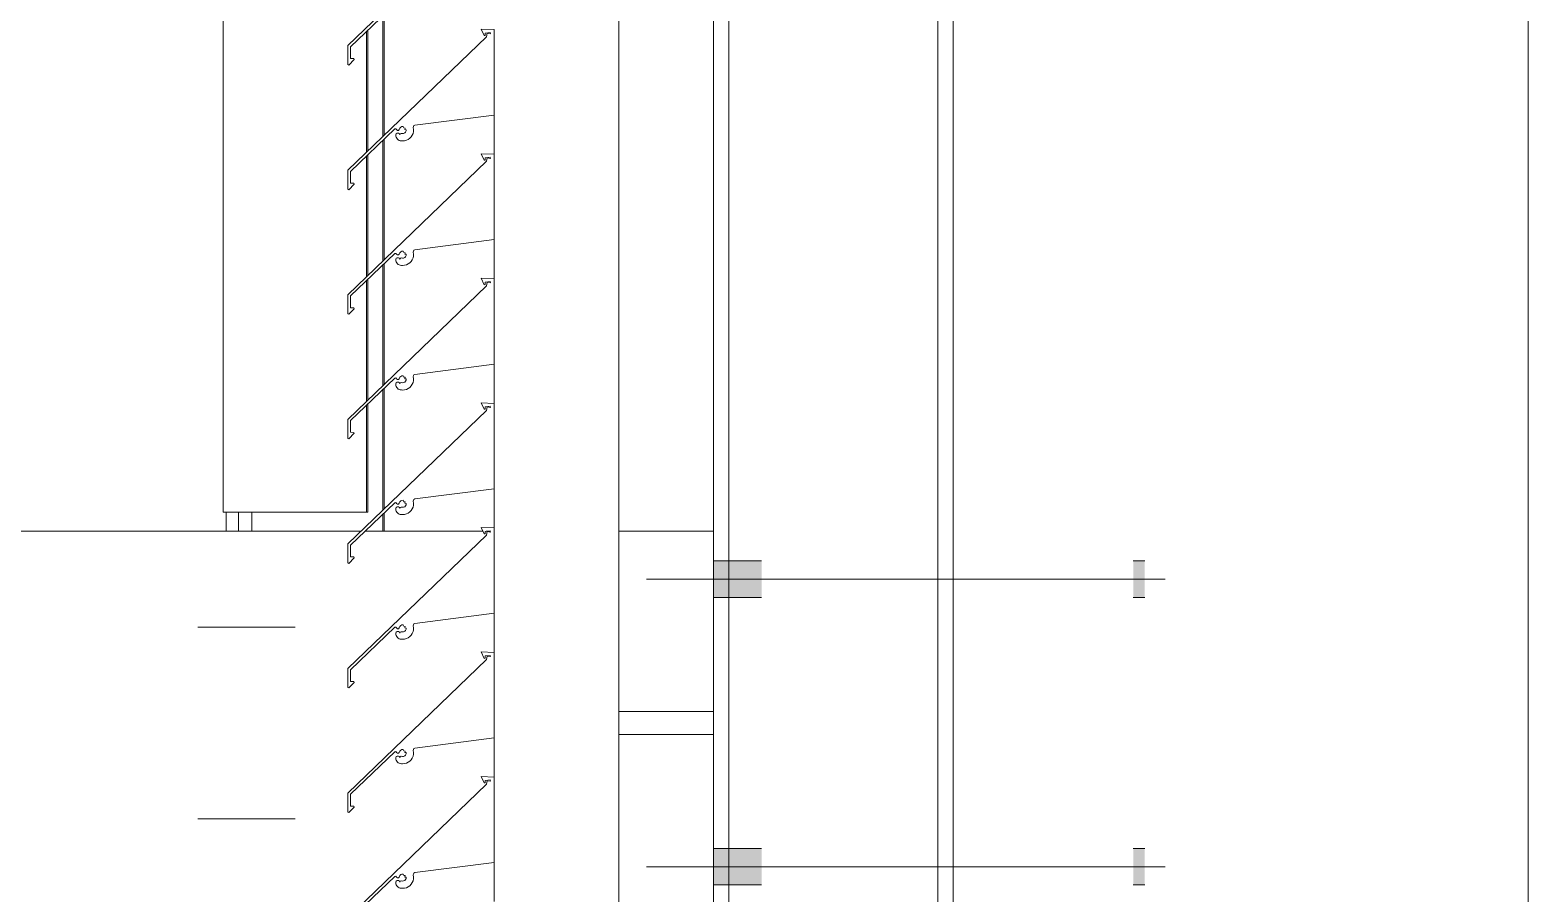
# Model space of a CAD drawing. Header units: millimetres. Extents: x -220592 to 404889, y -217665 to 38245.
# Drawn here: x -985.83 to -978.01, y -1278.78 to -1274.28 of the extents above; entities that cross this region are included whole.
import ezdxf

# ---------------------------------------------------------------- set-up
doc = ezdxf.new("R2010")
doc.units = ezdxf.units.MM
doc.linetypes.add('XKITLINE00', pattern=[0])
doc.linetypes.add('XKITLINE02', pattern=[4, 2, -2])
doc.layers.add('000 - 0_HIDE_OBJ_FRAMING_DEF_SUB_1', color=7, linetype='Continuous')
doc.layers.add('Part', color=7, linetype='Continuous', lineweight=0)

# ---------------------------------------------------------------- blocks, each defined once
blk = doc.blocks.new('*A13471')
at = {"layer": '000 - 0_HIDE_OBJ_FRAMING_DEF_SUB_1', "color": 7, "linetype": 'XKITLINE00', "lineweight": 0}
blk.add_line((-166.903352, 124.690788), (-166.903352, 152.690792), dxfattribs=at)
blk = doc.blocks.new('*A13473')
at = {"layer": '000 - 0_HIDE_OBJ_FRAMING_DEF_SUB_1', "color": 7, "linetype": 'XKITLINE00', "lineweight": 0}
blk.add_line((-166.90336, 124.690788), (-166.903358, 152.690792), dxfattribs=at)
blk = doc.blocks.new('*A13993')
at = {"layer": '000 - 0_HIDE_OBJ_FRAMING_DEF_SUB_1', "color": 7, "linetype": 'XKITLINE00', "lineweight": 0}
for p, q in [((-171.153485, 152.440805), (-171.153485, 124.940805)), ((-171.073485, 124.940805), (-171.073485, 152.440805)), ((-169.983485, 124.940805), (-169.983485, 152.440805)), ((-169.903485, 128.690805), (-169.903485, 148.690805))]:
    blk.add_line(p, q, dxfattribs=at)
blk = doc.blocks.new('*A14079')
at = {"layer": 'Part', "color": 7, "linetype": 'XKITLINE00', "lineweight": 0}
for p, q in [((-171.648652, 124.556249), (-171.648652, 137.756135)), ((-172.298652, 134.156131), (-172.298652, 134.360427)), ((-172.298652, 133.506131), (-172.298652, 133.710427)), ((-172.298652, 132.856131), (-172.298652, 133.060427)), ((-172.298652, 132.206131), (-172.298652, 132.410427)), ((-172.298652, 131.556131), (-172.298652, 131.760427)), ((-172.298652, 130.906131), (-172.298652, 131.110427)), ((-172.298652, 130.256131), (-172.298652, 130.460427))]:
    blk.add_line(p, q, dxfattribs=at)
blk = doc.blocks.new('*A14084')
at = {"layer": 'Part', "color": 7, "linetype": 'XKITLINE00', "lineweight": 0}
for p, q in [((-171.648652, 131.248511), (-171.153485, 131.248511)), ((-171.648652, 131.128511), (-171.153485, 131.128511))]:
    blk.add_line(p, q, dxfattribs=at)
blk = doc.blocks.new('*A14085')
at = {"layer": '000 - 0_HIDE_OBJ_FRAMING_DEF_SUB_1', "color": 7, "linetype": 'XKITLINE02', "lineweight": 0}
for p, q in [((-173.845266, 131.688511), (-173.366949, 131.688511)), ((-173.814916, 131.688511), (-173.336599, 131.688511))]:
    blk.add_line(p, q, dxfattribs=at)
blk = doc.blocks.new('*A14086')
at = {"layer": '000 - 0_HIDE_OBJ_FRAMING_DEF_SUB_1', "color": 7, "linetype": 'XKITLINE02', "lineweight": 0}
for p, q in [((-173.845266, 130.688498), (-173.366949, 130.688498)), ((-173.814916, 130.688498), (-173.336599, 130.688498))]:
    blk.add_line(p, q, dxfattribs=at)
blk = doc.blocks.new('*A14087')
at = {"layer": '000 - 0_HIDE_OBJ_FRAMING_DEF_SUB_1'}
for points in [[(-170.9034, 131.8435), (-171.1534, 131.8435), (-171.1534, 132.0335), (-170.9034, 132.0335)], [(-170.9034, 131.8435), (-171.1534, 131.8435), (-171.1534, 132.0335), (-170.9034, 132.0335)], [(-168.9034, 131.8435), (-168.9634, 131.8435), (-168.9634, 132.0335), (-168.9034, 132.0335)], [(-168.9034, 131.8435), (-168.9634, 131.8435), (-168.9634, 132.0335), (-168.9034, 132.0335)], [(-170.9034, 130.3435), (-171.1534, 130.3435), (-171.1534, 130.5335), (-170.9034, 130.5335)], [(-170.9034, 130.3435), (-171.1534, 130.3435), (-171.1534, 130.5335), (-170.9034, 130.5335)], [(-168.9034, 130.3435), (-168.9634, 130.3435), (-168.9634, 130.5335), (-168.9034, 130.5335)], [(-168.9034, 130.3435), (-168.9634, 130.3435), (-168.9634, 130.5335), (-168.9034, 130.5335)]]:
    blk.add_hatch(color=7, dxfattribs=at).paths.add_polyline_path(points, flags=17)
at = {"layer": '000 - 0_HIDE_OBJ_FRAMING_DEF_SUB_1', "color": 7, "linetype": 'XKITLINE00', "lineweight": 0}
for p, q in [((-170.9034, 132.0335), (-171.1534, 132.0335)), ((-170.9034, 132.0335), (-171.1534, 132.0335)), ((-168.9034, 132.0335), (-168.9634, 132.0335)), ((-168.9034, 132.0335), (-168.9634, 132.0335)), ((-168.7978, 131.9385), (-171.5034, 131.9385)), ((-168.7978, 131.9385), (-171.5034, 131.9385)), ((-170.9034, 131.8435), (-171.1534, 131.8435)), ((-170.9034, 131.8435), (-171.1534, 131.8435)), ((-168.9034, 131.8435), (-168.9634, 131.8435)), ((-168.9034, 131.8435), (-168.9634, 131.8435)), ((-170.9034, 130.5335), (-171.1534, 130.5335)), ((-170.9034, 130.5335), (-171.1534, 130.5335)), ((-168.9034, 130.5335), (-168.9634, 130.5335)), ((-168.9034, 130.5335), (-168.9634, 130.5335)), ((-168.7978, 130.4385), (-171.5034, 130.4385)), ((-168.7978, 130.4385), (-171.5034, 130.4385)), ((-170.9034, 130.3435), (-171.1534, 130.3435)), ((-170.9034, 130.3435), (-171.1534, 130.3435)), ((-168.9034, 130.3435), (-168.9634, 130.3435)), ((-168.9034, 130.3435), (-168.9634, 130.3435))]:
    blk.add_line(p, q, dxfattribs=at)
blk = doc.blocks.new('*A14100')
at = {"layer": '000 - 0_HIDE_OBJ_FRAMING_DEF_SUB_1', "color": 7, "linetype": 'XKITLINE00', "lineweight": 0}
for p, q in [((-173.713199, 132.288511), (-173.713199, 145.088511)), ((-172.87913, 134.249453), (-172.87913, 134.878347)), ((-172.873025, 134.255315), (-172.873025, 134.884198)), ((-172.964598, 134.167389), (-172.964598, 134.796435)), ((-172.958493, 134.17325), (-172.958493, 134.802286)), ((-172.87913, 133.599453), (-172.87913, 134.228347)), ((-172.873025, 133.605315), (-172.873025, 134.234198)), ((-172.964598, 133.517389), (-172.964598, 134.146435)), ((-172.958493, 133.52325), (-172.958493, 134.152286)), ((-172.87913, 132.949453), (-172.87913, 133.578347)), ((-172.873025, 132.955315), (-172.873025, 133.584198)), ((-172.964598, 132.867389), (-172.964598, 133.496435)), ((-172.958493, 132.87325), (-172.958493, 133.502286)), ((-172.87913, 132.299453), (-172.87913, 132.928347)), ((-172.873025, 132.305315), (-172.873025, 132.934198)), ((-172.964598, 132.288511), (-172.964598, 132.846435)), ((-172.958493, 132.288511), (-172.958493, 132.852286)), ((-172.958493, 132.288511), (-173.713199, 132.288511)), ((-173.697937, 132.188511), (-173.697937, 132.288511)), ((-173.633058, 132.188511), (-173.633058, 132.288511)), ((-173.562852, 132.188511), (-173.562852, 132.288511)), ((-172.873025, 132.188511), (-172.873025, 132.284198)), ((-172.87913, 132.188511), (-172.87913, 132.278347))]:
    blk.add_line(p, q, dxfattribs=at)
blk = doc.blocks.new('*A14189')
at = {"layer": '000 - 0_HIDE_OBJ_FRAMING_DEF_SUB_1', "color": 7, "linetype": 'XKITLINE00', "lineweight": 0}
for p, q in [((-184.211249, 132.188511), (-172.994673, 132.188511)), ((-172.972866, 132.188511), (-172.356761, 132.188511)), ((-172.340186, 132.188511), (-172.319607, 132.188511)), ((-171.648652, 132.188511), (-171.153485, 132.188511))]:
    blk.add_line(p, q, dxfattribs=at)
blk = doc.blocks.new('*A14200')
at = {"layer": 'Part', "color": 7, "linetype": 'XKITLINE00', "lineweight": 0}
for p, q in [((-172.298462, 130.906123), (-172.366148, 130.908745)), ((-172.366148, 130.908745), (-172.350613, 130.875258)), ((-172.350613, 130.875258), (-172.34549, 130.87567)), ((-172.34549, 130.87567), (-172.345361, 130.887861)), ((-172.345361, 130.887861), (-172.320378, 130.891001)), ((-172.335358, 130.887332), (-172.338255, 130.868789)), ((-172.335358, 130.887332), (-172.318342, 130.884428)), ((-172.320378, 130.891001), (-172.318342, 130.884428)), ((-172.298455, 130.460453), (-172.298462, 130.906123)), ((-172.338255, 130.868789), (-173.063377, 130.172543)), ((-172.717536, 130.405233), (-172.712461, 130.407423)), ((-172.712461, 130.407423), (-172.298455, 130.460453)), ((-173.048341, 130.166176), (-172.817326, 130.387579)), ((-172.817326, 130.387579), (-172.812166, 130.388671)), ((-172.810019, 130.362761), (-172.812659, 130.357287)), ((-172.812659, 130.357287), (-172.812163, 130.349517)), ((-172.812166, 130.388671), (-172.808512, 130.384044)), ((-172.812163, 130.349517), (-172.810428, 130.344021)), ((-172.810428, 130.344021), (-172.807674, 130.338958)), ((-172.804875, 130.365998), (-172.810019, 130.362761)), ((-172.808512, 130.384044), (-172.804048, 130.38019)), ((-172.807674, 130.338958), (-172.804002, 130.334515)), ((-172.798797, 130.36601), (-172.804875, 130.365998)), ((-172.804048, 130.38019), (-172.798154, 130.380396)), ((-172.804002, 130.334515), (-172.799549, 130.330857)), ((-172.799549, 130.330857), (-172.794479, 130.328117)), ((-172.793641, 130.362792), (-172.798797, 130.36601)), ((-172.798154, 130.380396), (-172.793971, 130.384553)), ((-172.793971, 130.384553), (-172.790857, 130.392126)), ((-172.790699, 130.35732), (-172.793641, 130.362792)), ((-172.790857, 130.392126), (-172.78619, 130.396913)), ((-172.788669, 130.362301), (-172.790699, 130.35732)), ((-172.783858, 130.364708), (-172.788669, 130.362301)), ((-172.78619, 130.396913), (-172.780114, 130.399703)), ((-172.77794, 130.363803), (-172.783858, 130.364708)), ((-172.780114, 130.399703), (-172.773442, 130.400125)), ((-172.77144, 130.364147), (-172.77794, 130.363803)), ((-172.773442, 130.400125), (-172.77112, 130.392735)), ((-172.765472, 130.366745), (-172.77144, 130.364147)), ((-172.77112, 130.392735), (-172.763955, 130.391791)), ((-172.766238, 130.326449), (-172.756337, 130.329072)), ((-172.76079, 130.371267), (-172.765472, 130.366745)), ((-172.763955, 130.391791), (-172.765124, 130.384731)), ((-172.765124, 130.384731), (-172.757418, 130.383625)), ((-172.757988, 130.377141), (-172.76079, 130.371267)), ((-172.757418, 130.383625), (-172.757988, 130.377141)), ((-172.756337, 130.329072), (-172.747074, 130.333445)), ((-172.747074, 130.333445), (-172.738758, 130.339423)), ((-172.738758, 130.339423), (-172.731662, 130.34681)), ((-172.731662, 130.34681), (-172.726022, 130.35536)), ((-172.726022, 130.35536), (-172.722024, 130.36479)), ((-172.722024, 130.36479), (-172.719801, 130.374789)), ((-172.720912, 130.395159), (-172.720672, 130.400681)), ((-172.719426, 130.385025), (-172.720912, 130.395159)), ((-172.720672, 130.400681), (-172.717536, 130.405233)), ((-172.719801, 130.374789), (-172.719426, 130.385025)), ((-172.794479, 130.328117), (-172.788978, 130.326398)), ((-172.788978, 130.326398), (-172.78325, 130.325762)), ((-172.78325, 130.325762), (-172.776451, 130.325664)), ((-172.776451, 130.325664), (-172.766238, 130.326449)), ((-173.063377, 130.172543), (-173.062824, 130.073392)), ((-173.058143, 130.070923), (-173.029494, 130.099812)), ((-173.047999, 130.10483), (-173.048341, 130.166176)), ((-173.030579, 130.104733), (-173.047999, 130.10483)), ((-173.029494, 130.099812), (-173.030579, 130.104733)), ((-173.062824, 130.073392), (-173.058143, 130.070923))]:
    blk.add_line(p, q, dxfattribs=at)
blk = doc.blocks.new('*A14201')
at = {"layer": 'Part', "color": 7, "linetype": 'XKITLINE00', "lineweight": 0}
for p, q in [((-172.338255, 131.518789), (-173.063377, 130.822543)), ((-172.298462, 131.556123), (-172.366148, 131.558745)), ((-172.366148, 131.558745), (-172.350613, 131.525258)), ((-172.350613, 131.525258), (-172.34549, 131.52567)), ((-172.34549, 131.52567), (-172.345361, 131.537861)), ((-172.345361, 131.537861), (-172.320378, 131.541001)), ((-172.335358, 131.537332), (-172.338255, 131.518789)), ((-172.335358, 131.537332), (-172.318342, 131.534428)), ((-172.320378, 131.541001), (-172.318342, 131.534428)), ((-172.298455, 131.110453), (-172.298462, 131.556123)), ((-172.712461, 131.057423), (-172.298455, 131.110453)), ((-173.048341, 130.816176), (-172.817326, 131.037579)), ((-172.817326, 131.037579), (-172.812166, 131.038671)), ((-172.812166, 131.038671), (-172.808512, 131.034044)), ((-172.808512, 131.034044), (-172.804048, 131.03019)), ((-172.798154, 131.030396), (-172.793971, 131.034553)), ((-172.793971, 131.034553), (-172.790857, 131.042126)), ((-172.790857, 131.042126), (-172.78619, 131.046913)), ((-172.78619, 131.046913), (-172.780114, 131.049703)), ((-172.780114, 131.049703), (-172.773442, 131.050125)), ((-172.773442, 131.050125), (-172.77112, 131.042735)), ((-172.77112, 131.042735), (-172.763955, 131.041791)), ((-172.763955, 131.041791), (-172.765124, 131.034731)), ((-172.765124, 131.034731), (-172.757418, 131.033625)), ((-172.757418, 131.033625), (-172.757988, 131.027141)), ((-172.720912, 131.045159), (-172.720672, 131.050681)), ((-172.719426, 131.035025), (-172.720912, 131.045159)), ((-172.720672, 131.050681), (-172.717536, 131.055233)), ((-172.719801, 131.024789), (-172.719426, 131.035025)), ((-172.717536, 131.055233), (-172.712461, 131.057423)), ((-172.810019, 131.012761), (-172.812659, 131.007287)), ((-172.812659, 131.007287), (-172.812163, 130.999517)), ((-172.812163, 130.999517), (-172.810428, 130.994021)), ((-172.810428, 130.994021), (-172.807674, 130.988958)), ((-172.804875, 131.015998), (-172.810019, 131.012761)), ((-172.807674, 130.988958), (-172.804002, 130.984515)), ((-172.798797, 131.01601), (-172.804875, 131.015998)), ((-172.804048, 131.03019), (-172.798154, 131.030396)), ((-172.804002, 130.984515), (-172.799549, 130.980857)), ((-172.799549, 130.980857), (-172.794479, 130.978117)), ((-172.793641, 131.012792), (-172.798797, 131.01601)), ((-172.794479, 130.978117), (-172.788978, 130.976398)), ((-172.790699, 131.00732), (-172.793641, 131.012792)), ((-172.788669, 131.012301), (-172.790699, 131.00732)), ((-172.788978, 130.976398), (-172.78325, 130.975762)), ((-172.783858, 131.014708), (-172.788669, 131.012301)), ((-172.77794, 131.013803), (-172.783858, 131.014708)), ((-172.78325, 130.975762), (-172.776451, 130.975664)), ((-172.77144, 131.014147), (-172.77794, 131.013803)), ((-172.776451, 130.975664), (-172.766238, 130.976449)), ((-172.765472, 131.016745), (-172.77144, 131.014147)), ((-172.766238, 130.976449), (-172.756337, 130.979072)), ((-172.76079, 131.021267), (-172.765472, 131.016745)), ((-172.757988, 131.027141), (-172.76079, 131.021267)), ((-172.756337, 130.979072), (-172.747074, 130.983445)), ((-172.747074, 130.983445), (-172.738758, 130.989423)), ((-172.738758, 130.989423), (-172.731662, 130.99681)), ((-172.731662, 130.99681), (-172.726022, 131.00536)), ((-172.726022, 131.00536), (-172.722024, 131.01479)), ((-172.722024, 131.01479), (-172.719801, 131.024789)), ((-173.063377, 130.822543), (-173.062824, 130.723392)), ((-173.047999, 130.75483), (-173.048341, 130.816176)), ((-173.062824, 130.723392), (-173.058143, 130.720923)), ((-173.058143, 130.720923), (-173.029494, 130.749812)), ((-173.030579, 130.754733), (-173.047999, 130.75483)), ((-173.029494, 130.749812), (-173.030579, 130.754733))]:
    blk.add_line(p, q, dxfattribs=at)
blk = doc.blocks.new('*A14202')
at = {"layer": 'Part', "color": 7, "linetype": 'XKITLINE00', "lineweight": 0}
for p, q in [((-172.298462, 132.206123), (-172.366148, 132.208745)), ((-172.366148, 132.208745), (-172.350613, 132.175258)), ((-172.298455, 131.760453), (-172.298462, 132.206123)), ((-172.338255, 132.168789), (-173.063377, 131.472543)), ((-172.350613, 132.175258), (-172.34549, 132.17567)), ((-172.34549, 132.17567), (-172.345361, 132.187861)), ((-172.345361, 132.187861), (-172.320378, 132.191001)), ((-172.335358, 132.187332), (-172.338255, 132.168789)), ((-172.335358, 132.187332), (-172.318342, 132.184428)), ((-172.320378, 132.191001), (-172.318342, 132.184428)), ((-172.712461, 131.707423), (-172.298455, 131.760453)), ((-173.048341, 131.466176), (-172.817326, 131.687579)), ((-172.817326, 131.687579), (-172.812166, 131.688671)), ((-172.810019, 131.662761), (-172.812659, 131.657287)), ((-172.812166, 131.688671), (-172.808512, 131.684044)), ((-172.804875, 131.665998), (-172.810019, 131.662761)), ((-172.808512, 131.684044), (-172.804048, 131.68019)), ((-172.798797, 131.66601), (-172.804875, 131.665998)), ((-172.804048, 131.68019), (-172.798154, 131.680396)), ((-172.793641, 131.662792), (-172.798797, 131.66601)), ((-172.798154, 131.680396), (-172.793971, 131.684553)), ((-172.793971, 131.684553), (-172.790857, 131.692126)), ((-172.790699, 131.65732), (-172.793641, 131.662792)), ((-172.790857, 131.692126), (-172.78619, 131.696913)), ((-172.788669, 131.662301), (-172.790699, 131.65732)), ((-172.783858, 131.664708), (-172.788669, 131.662301)), ((-172.78619, 131.696913), (-172.780114, 131.699703)), ((-172.77794, 131.663803), (-172.783858, 131.664708)), ((-172.780114, 131.699703), (-172.773442, 131.700125)), ((-172.77144, 131.664147), (-172.77794, 131.663803)), ((-172.773442, 131.700125), (-172.77112, 131.692735)), ((-172.765472, 131.666745), (-172.77144, 131.664147)), ((-172.77112, 131.692735), (-172.763955, 131.691791)), ((-172.76079, 131.671267), (-172.765472, 131.666745)), ((-172.763955, 131.691791), (-172.765124, 131.684731)), ((-172.765124, 131.684731), (-172.757418, 131.683625)), ((-172.757988, 131.677141), (-172.76079, 131.671267)), ((-172.757418, 131.683625), (-172.757988, 131.677141)), ((-172.726022, 131.65536), (-172.722024, 131.66479)), ((-172.722024, 131.66479), (-172.719801, 131.674789)), ((-172.720912, 131.695159), (-172.720672, 131.700681)), ((-172.719426, 131.685025), (-172.720912, 131.695159)), ((-172.720672, 131.700681), (-172.717536, 131.705233)), ((-172.719801, 131.674789), (-172.719426, 131.685025)), ((-172.717536, 131.705233), (-172.712461, 131.707423)), ((-172.812659, 131.657287), (-172.812163, 131.649517)), ((-172.812163, 131.649517), (-172.810428, 131.644021)), ((-172.810428, 131.644021), (-172.807674, 131.638958)), ((-172.807674, 131.638958), (-172.804002, 131.634515)), ((-172.804002, 131.634515), (-172.799549, 131.630857)), ((-172.799549, 131.630857), (-172.794479, 131.628117)), ((-172.794479, 131.628117), (-172.788978, 131.626398)), ((-172.788978, 131.626398), (-172.78325, 131.625762)), ((-172.78325, 131.625762), (-172.776451, 131.625664)), ((-172.776451, 131.625664), (-172.766238, 131.626449)), ((-172.766238, 131.626449), (-172.756337, 131.629072)), ((-172.756337, 131.629072), (-172.747074, 131.633445)), ((-172.747074, 131.633445), (-172.738758, 131.639423)), ((-172.738758, 131.639423), (-172.731662, 131.64681)), ((-172.731662, 131.64681), (-172.726022, 131.65536)), ((-173.063377, 131.472543), (-173.062824, 131.373392)), ((-173.047999, 131.40483), (-173.048341, 131.466176)), ((-173.062824, 131.373392), (-173.058143, 131.370923)), ((-173.058143, 131.370923), (-173.029494, 131.399812)), ((-173.030579, 131.404733), (-173.047999, 131.40483)), ((-173.029494, 131.399812), (-173.030579, 131.404733))]:
    blk.add_line(p, q, dxfattribs=at)
blk = doc.blocks.new('*A14203')
at = {"layer": 'Part', "color": 7, "linetype": 'XKITLINE00', "lineweight": 0}
for p, q in [((-172.298462, 132.856123), (-172.366148, 132.858745)), ((-172.366148, 132.858745), (-172.350613, 132.825258)), ((-172.34549, 132.82567), (-172.345361, 132.837861)), ((-172.345361, 132.837861), (-172.320378, 132.841001)), ((-172.335358, 132.837332), (-172.338255, 132.818789)), ((-172.335358, 132.837332), (-172.318342, 132.834428)), ((-172.320378, 132.841001), (-172.318342, 132.834428)), ((-172.298455, 132.410453), (-172.298462, 132.856123)), ((-172.338255, 132.818789), (-173.063377, 132.122543)), ((-172.350613, 132.825258), (-172.34549, 132.82567)), ((-172.712461, 132.357423), (-172.298455, 132.410453)), ((-173.048341, 132.116176), (-172.817326, 132.337579)), ((-172.817326, 132.337579), (-172.812166, 132.338671)), ((-172.810019, 132.312761), (-172.812659, 132.307287)), ((-172.812659, 132.307287), (-172.812163, 132.299517)), ((-172.812166, 132.338671), (-172.808512, 132.334044)), ((-172.812163, 132.299517), (-172.810428, 132.294021)), ((-172.810428, 132.294021), (-172.807674, 132.288958)), ((-172.804875, 132.315998), (-172.810019, 132.312761)), ((-172.808512, 132.334044), (-172.804048, 132.33019)), ((-172.807674, 132.288958), (-172.804002, 132.284515)), ((-172.798797, 132.31601), (-172.804875, 132.315998)), ((-172.804048, 132.33019), (-172.798154, 132.330396)), ((-172.804002, 132.284515), (-172.799549, 132.280857)), ((-172.793641, 132.312792), (-172.798797, 132.31601)), ((-172.798154, 132.330396), (-172.793971, 132.334553)), ((-172.793971, 132.334553), (-172.790857, 132.342126)), ((-172.790699, 132.30732), (-172.793641, 132.312792)), ((-172.790857, 132.342126), (-172.78619, 132.346913)), ((-172.788669, 132.312301), (-172.790699, 132.30732)), ((-172.783858, 132.314708), (-172.788669, 132.312301)), ((-172.78619, 132.346913), (-172.780114, 132.349703)), ((-172.77794, 132.313803), (-172.783858, 132.314708)), ((-172.780114, 132.349703), (-172.773442, 132.350125)), ((-172.77144, 132.314147), (-172.77794, 132.313803)), ((-172.773442, 132.350125), (-172.77112, 132.342735)), ((-172.765472, 132.316745), (-172.77144, 132.314147)), ((-172.77112, 132.342735), (-172.763955, 132.341791)), ((-172.76079, 132.321267), (-172.765472, 132.316745)), ((-172.763955, 132.341791), (-172.765124, 132.334731)), ((-172.765124, 132.334731), (-172.757418, 132.333625)), ((-172.757988, 132.327141), (-172.76079, 132.321267)), ((-172.757418, 132.333625), (-172.757988, 132.327141)), ((-172.756337, 132.279072), (-172.747074, 132.283445)), ((-172.747074, 132.283445), (-172.738758, 132.289423)), ((-172.738758, 132.289423), (-172.731662, 132.29681)), ((-172.731662, 132.29681), (-172.726022, 132.30536)), ((-172.726022, 132.30536), (-172.722024, 132.31479)), ((-172.722024, 132.31479), (-172.719801, 132.324789)), ((-172.720912, 132.345159), (-172.720672, 132.350681)), ((-172.719426, 132.335025), (-172.720912, 132.345159)), ((-172.720672, 132.350681), (-172.717536, 132.355233)), ((-172.719801, 132.324789), (-172.719426, 132.335025)), ((-172.717536, 132.355233), (-172.712461, 132.357423)), ((-172.799549, 132.280857), (-172.794479, 132.278117)), ((-172.794479, 132.278117), (-172.788978, 132.276398)), ((-172.788978, 132.276398), (-172.78325, 132.275762)), ((-172.78325, 132.275762), (-172.776451, 132.275664)), ((-172.776451, 132.275664), (-172.766238, 132.276449)), ((-172.766238, 132.276449), (-172.756337, 132.279072)), ((-173.063377, 132.122543), (-173.062824, 132.023392)), ((-173.058143, 132.020923), (-173.029494, 132.049812)), ((-173.047999, 132.05483), (-173.048341, 132.116176)), ((-173.030579, 132.054733), (-173.047999, 132.05483)), ((-173.029494, 132.049812), (-173.030579, 132.054733)), ((-173.062824, 132.023392), (-173.058143, 132.020923))]:
    blk.add_line(p, q, dxfattribs=at)
blk = doc.blocks.new('*A14204')
at = {"layer": 'Part', "color": 7, "linetype": 'XKITLINE00', "lineweight": 0}
for p, q in [((-172.338255, 133.468789), (-173.063377, 132.772543)), ((-172.298462, 133.506123), (-172.366148, 133.508745)), ((-172.366148, 133.508745), (-172.350613, 133.475258)), ((-172.350613, 133.475258), (-172.34549, 133.47567)), ((-172.34549, 133.47567), (-172.345361, 133.487861)), ((-172.345361, 133.487861), (-172.320378, 133.491001)), ((-172.335358, 133.487332), (-172.338255, 133.468789)), ((-172.335358, 133.487332), (-172.318342, 133.484428)), ((-172.320378, 133.491001), (-172.318342, 133.484428)), ((-172.298455, 133.060453), (-172.298462, 133.506123)), ((-173.048341, 132.766176), (-172.817326, 132.987579)), ((-172.817326, 132.987579), (-172.812166, 132.988671)), ((-172.812166, 132.988671), (-172.808512, 132.984044)), ((-172.793971, 132.984553), (-172.790857, 132.992126)), ((-172.790857, 132.992126), (-172.78619, 132.996913)), ((-172.78619, 132.996913), (-172.780114, 132.999703)), ((-172.780114, 132.999703), (-172.773442, 133.000125)), ((-172.773442, 133.000125), (-172.77112, 132.992735)), ((-172.77112, 132.992735), (-172.763955, 132.991791)), ((-172.763955, 132.991791), (-172.765124, 132.984731)), ((-172.720912, 132.995159), (-172.720672, 133.000681)), ((-172.719426, 132.985025), (-172.720912, 132.995159)), ((-172.720672, 133.000681), (-172.717536, 133.005233)), ((-172.717536, 133.005233), (-172.712461, 133.007423)), ((-172.712461, 133.007423), (-172.298455, 133.060453)), ((-172.810019, 132.962761), (-172.812659, 132.957287)), ((-172.812659, 132.957287), (-172.812163, 132.949517)), ((-172.812163, 132.949517), (-172.810428, 132.944021)), ((-172.810428, 132.944021), (-172.807674, 132.938958)), ((-172.804875, 132.965998), (-172.810019, 132.962761)), ((-172.808512, 132.984044), (-172.804048, 132.98019)), ((-172.807674, 132.938958), (-172.804002, 132.934515)), ((-172.798797, 132.96601), (-172.804875, 132.965998)), ((-172.804048, 132.98019), (-172.798154, 132.980396)), ((-172.804002, 132.934515), (-172.799549, 132.930857)), ((-172.799549, 132.930857), (-172.794479, 132.928117)), ((-172.793641, 132.962792), (-172.798797, 132.96601)), ((-172.798154, 132.980396), (-172.793971, 132.984553)), ((-172.794479, 132.928117), (-172.788978, 132.926398)), ((-172.790699, 132.95732), (-172.793641, 132.962792)), ((-172.788669, 132.962301), (-172.790699, 132.95732)), ((-172.788978, 132.926398), (-172.78325, 132.925762)), ((-172.783858, 132.964708), (-172.788669, 132.962301)), ((-172.77794, 132.963803), (-172.783858, 132.964708)), ((-172.78325, 132.925762), (-172.776451, 132.925664)), ((-172.77144, 132.964147), (-172.77794, 132.963803)), ((-172.776451, 132.925664), (-172.766238, 132.926449)), ((-172.765472, 132.966745), (-172.77144, 132.964147)), ((-172.766238, 132.926449), (-172.756337, 132.929072)), ((-172.76079, 132.971267), (-172.765472, 132.966745)), ((-172.765124, 132.984731), (-172.757418, 132.983625)), ((-172.757988, 132.977141), (-172.76079, 132.971267)), ((-172.757418, 132.983625), (-172.757988, 132.977141)), ((-172.756337, 132.929072), (-172.747074, 132.933445)), ((-172.747074, 132.933445), (-172.738758, 132.939423)), ((-172.738758, 132.939423), (-172.731662, 132.94681)), ((-172.731662, 132.94681), (-172.726022, 132.95536)), ((-172.726022, 132.95536), (-172.722024, 132.96479)), ((-172.722024, 132.96479), (-172.719801, 132.974789)), ((-172.719801, 132.974789), (-172.719426, 132.985025)), ((-173.063377, 132.772543), (-173.062824, 132.673392)), ((-173.047999, 132.70483), (-173.048341, 132.766176)), ((-173.058143, 132.670923), (-173.029494, 132.699812)), ((-173.030579, 132.704733), (-173.047999, 132.70483)), ((-173.029494, 132.699812), (-173.030579, 132.704733)), ((-173.062824, 132.673392), (-173.058143, 132.670923))]:
    blk.add_line(p, q, dxfattribs=at)
blk = doc.blocks.new('*A14205')
at = {"layer": 'Part', "color": 7, "linetype": 'XKITLINE00', "lineweight": 0}
for p, q in [((-172.338255, 134.118789), (-173.063377, 133.422543)), ((-172.298462, 134.156123), (-172.366148, 134.158745)), ((-172.366148, 134.158745), (-172.350613, 134.125258)), ((-172.350613, 134.125258), (-172.34549, 134.12567)), ((-172.34549, 134.12567), (-172.345361, 134.137861)), ((-172.345361, 134.137861), (-172.320378, 134.141001)), ((-172.335358, 134.137332), (-172.338255, 134.118789)), ((-172.335358, 134.137332), (-172.318342, 134.134428)), ((-172.320378, 134.141001), (-172.318342, 134.134428)), ((-172.298455, 133.710453), (-172.298462, 134.156123)), ((-172.712461, 133.657423), (-172.298455, 133.710453)), ((-173.048341, 133.416176), (-172.817326, 133.637579)), ((-172.817326, 133.637579), (-172.812166, 133.638671)), ((-172.810019, 133.612761), (-172.812659, 133.607287)), ((-172.812166, 133.638671), (-172.808512, 133.634044)), ((-172.804875, 133.615998), (-172.810019, 133.612761)), ((-172.808512, 133.634044), (-172.804048, 133.63019)), ((-172.798797, 133.61601), (-172.804875, 133.615998)), ((-172.804048, 133.63019), (-172.798154, 133.630396)), ((-172.793641, 133.612792), (-172.798797, 133.61601)), ((-172.798154, 133.630396), (-172.793971, 133.634553)), ((-172.793971, 133.634553), (-172.790857, 133.642126)), ((-172.790699, 133.60732), (-172.793641, 133.612792)), ((-172.790857, 133.642126), (-172.78619, 133.646913)), ((-172.788669, 133.612301), (-172.790699, 133.60732)), ((-172.783858, 133.614708), (-172.788669, 133.612301)), ((-172.78619, 133.646913), (-172.780114, 133.649703)), ((-172.77794, 133.613803), (-172.783858, 133.614708)), ((-172.780114, 133.649703), (-172.773442, 133.650125)), ((-172.77144, 133.614147), (-172.77794, 133.613803)), ((-172.773442, 133.650125), (-172.77112, 133.642735)), ((-172.765472, 133.616745), (-172.77144, 133.614147)), ((-172.77112, 133.642735), (-172.763955, 133.641791)), ((-172.76079, 133.621267), (-172.765472, 133.616745)), ((-172.763955, 133.641791), (-172.765124, 133.634731)), ((-172.765124, 133.634731), (-172.757418, 133.633625)), ((-172.757988, 133.627141), (-172.76079, 133.621267)), ((-172.757418, 133.633625), (-172.757988, 133.627141)), ((-172.726022, 133.60536), (-172.722024, 133.61479)), ((-172.722024, 133.61479), (-172.719801, 133.624789)), ((-172.720912, 133.645159), (-172.720672, 133.650681)), ((-172.719426, 133.635025), (-172.720912, 133.645159)), ((-172.720672, 133.650681), (-172.717536, 133.655233)), ((-172.719801, 133.624789), (-172.719426, 133.635025)), ((-172.717536, 133.655233), (-172.712461, 133.657423)), ((-172.812659, 133.607287), (-172.812163, 133.599517)), ((-172.812163, 133.599517), (-172.810428, 133.594021)), ((-172.810428, 133.594021), (-172.807674, 133.588958)), ((-172.807674, 133.588958), (-172.804002, 133.584515)), ((-172.804002, 133.584515), (-172.799549, 133.580857)), ((-172.799549, 133.580857), (-172.794479, 133.578117)), ((-172.794479, 133.578117), (-172.788978, 133.576398)), ((-172.788978, 133.576398), (-172.78325, 133.575762)), ((-172.78325, 133.575762), (-172.776451, 133.575664)), ((-172.776451, 133.575664), (-172.766238, 133.576449)), ((-172.766238, 133.576449), (-172.756337, 133.579072)), ((-172.756337, 133.579072), (-172.747074, 133.583445)), ((-172.747074, 133.583445), (-172.738758, 133.589423)), ((-172.738758, 133.589423), (-172.731662, 133.59681)), ((-172.731662, 133.59681), (-172.726022, 133.60536)), ((-173.063377, 133.422543), (-173.062824, 133.323392)), ((-173.047999, 133.35483), (-173.048341, 133.416176)), ((-173.062824, 133.323392), (-173.058143, 133.320923)), ((-173.058143, 133.320923), (-173.029494, 133.349812)), ((-173.030579, 133.354733), (-173.047999, 133.35483)), ((-173.029494, 133.349812), (-173.030579, 133.354733))]:
    blk.add_line(p, q, dxfattribs=at)
blk = doc.blocks.new('*A14206')
at = {"layer": 'Part', "color": 7, "linetype": 'XKITLINE00', "lineweight": 0}
for p, q in [((-172.298462, 134.806123), (-172.366148, 134.808745)), ((-172.366148, 134.808745), (-172.350613, 134.775258)), ((-172.34549, 134.77567), (-172.345361, 134.787861)), ((-172.345361, 134.787861), (-172.320378, 134.791001)), ((-172.335358, 134.787332), (-172.338255, 134.768789)), ((-172.335358, 134.787332), (-172.318342, 134.784428)), ((-172.320378, 134.791001), (-172.318342, 134.784428)), ((-172.298455, 134.360453), (-172.298462, 134.806123)), ((-172.338255, 134.768789), (-173.063377, 134.072543)), ((-172.350613, 134.775258), (-172.34549, 134.77567)), ((-172.712461, 134.307423), (-172.298455, 134.360453)), ((-173.048341, 134.066176), (-172.817326, 134.287579)), ((-172.817326, 134.287579), (-172.812166, 134.288671)), ((-172.810019, 134.262761), (-172.812659, 134.257287)), ((-172.812659, 134.257287), (-172.812163, 134.249517)), ((-172.812166, 134.288671), (-172.808512, 134.284044)), ((-172.812163, 134.249517), (-172.810428, 134.244021)), ((-172.810428, 134.244021), (-172.807674, 134.238958)), ((-172.804875, 134.265998), (-172.810019, 134.262761)), ((-172.808512, 134.284044), (-172.804048, 134.28019)), ((-172.807674, 134.238958), (-172.804002, 134.234515)), ((-172.798797, 134.26601), (-172.804875, 134.265998)), ((-172.804048, 134.28019), (-172.798154, 134.280396)), ((-172.793641, 134.262792), (-172.798797, 134.26601)), ((-172.798154, 134.280396), (-172.793971, 134.284553)), ((-172.793971, 134.284553), (-172.790857, 134.292126)), ((-172.790699, 134.25732), (-172.793641, 134.262792)), ((-172.790857, 134.292126), (-172.78619, 134.296913)), ((-172.788669, 134.262301), (-172.790699, 134.25732)), ((-172.783858, 134.264708), (-172.788669, 134.262301)), ((-172.78619, 134.296913), (-172.780114, 134.299703)), ((-172.77794, 134.263803), (-172.783858, 134.264708)), ((-172.780114, 134.299703), (-172.773442, 134.300125)), ((-172.77144, 134.264147), (-172.77794, 134.263803)), ((-172.773442, 134.300125), (-172.77112, 134.292735)), ((-172.765472, 134.266745), (-172.77144, 134.264147)), ((-172.77112, 134.292735), (-172.763955, 134.291791)), ((-172.76079, 134.271267), (-172.765472, 134.266745)), ((-172.763955, 134.291791), (-172.765124, 134.284731)), ((-172.765124, 134.284731), (-172.757418, 134.283625)), ((-172.757988, 134.277141), (-172.76079, 134.271267)), ((-172.757418, 134.283625), (-172.757988, 134.277141)), ((-172.747074, 134.233445), (-172.738758, 134.239423)), ((-172.738758, 134.239423), (-172.731662, 134.24681)), ((-172.731662, 134.24681), (-172.726022, 134.25536)), ((-172.726022, 134.25536), (-172.722024, 134.26479)), ((-172.722024, 134.26479), (-172.719801, 134.274789)), ((-172.720912, 134.295159), (-172.720672, 134.300681)), ((-172.719426, 134.285025), (-172.720912, 134.295159)), ((-172.720672, 134.300681), (-172.717536, 134.305233)), ((-172.719801, 134.274789), (-172.719426, 134.285025)), ((-172.717536, 134.305233), (-172.712461, 134.307423)), ((-172.804002, 134.234515), (-172.799549, 134.230857)), ((-172.799549, 134.230857), (-172.794479, 134.228117)), ((-172.794479, 134.228117), (-172.788978, 134.226398)), ((-172.788978, 134.226398), (-172.78325, 134.225762)), ((-172.78325, 134.225762), (-172.776451, 134.225664)), ((-172.776451, 134.225664), (-172.766238, 134.226449)), ((-172.766238, 134.226449), (-172.756337, 134.229072)), ((-172.756337, 134.229072), (-172.747074, 134.233445)), ((-173.063377, 134.072543), (-173.062824, 133.973392)), ((-173.047999, 134.00483), (-173.048341, 134.066176)), ((-173.030579, 134.004733), (-173.047999, 134.00483)), ((-173.029494, 133.999812), (-173.030579, 134.004733)), ((-173.062824, 133.973392), (-173.058143, 133.970923)), ((-173.058143, 133.970923), (-173.029494, 133.999812))]:
    blk.add_line(p, q, dxfattribs=at)
blk = doc.blocks.new('*A14207')
at = {"layer": 'Part', "color": 7, "linetype": 'XKITLINE00', "lineweight": 0}
for p, q in [((-172.338255, 135.418789), (-173.063377, 134.722543)), ((-172.298462, 135.456123), (-172.366148, 135.458745)), ((-172.366148, 135.458745), (-172.350613, 135.425258)), ((-172.350613, 135.425258), (-172.34549, 135.42567)), ((-172.34549, 135.42567), (-172.345361, 135.437861)), ((-172.345361, 135.437861), (-172.320378, 135.441001)), ((-172.335358, 135.437332), (-172.338255, 135.418789)), ((-172.335358, 135.437332), (-172.318342, 135.434428)), ((-172.320378, 135.441001), (-172.318342, 135.434428)), ((-172.298455, 135.010453), (-172.298462, 135.456123)), ((-172.793971, 134.934553), (-172.790857, 134.942126)), ((-172.790857, 134.942126), (-172.78619, 134.946913)), ((-172.78619, 134.946913), (-172.780114, 134.949703)), ((-172.780114, 134.949703), (-172.773442, 134.950125)), ((-172.773442, 134.950125), (-172.77112, 134.942735)), ((-172.77112, 134.942735), (-172.763955, 134.941791)), ((-172.763955, 134.941791), (-172.765124, 134.934731)), ((-172.720912, 134.945159), (-172.720672, 134.950681)), ((-172.719426, 134.935025), (-172.720912, 134.945159)), ((-172.720672, 134.950681), (-172.717536, 134.955233)), ((-172.717536, 134.955233), (-172.712461, 134.957423)), ((-172.712461, 134.957423), (-172.298455, 135.010453)), ((-173.048341, 134.716176), (-172.817326, 134.937579)), ((-172.817326, 134.937579), (-172.812166, 134.938671)), ((-172.810019, 134.912761), (-172.812659, 134.907287)), ((-172.812659, 134.907287), (-172.812163, 134.899517)), ((-172.812166, 134.938671), (-172.808512, 134.934044)), ((-172.812163, 134.899517), (-172.810428, 134.894021)), ((-172.810428, 134.894021), (-172.807674, 134.888958)), ((-172.804875, 134.915998), (-172.810019, 134.912761)), ((-172.808512, 134.934044), (-172.804048, 134.93019)), ((-172.807674, 134.888958), (-172.804002, 134.884515)), ((-172.798797, 134.91601), (-172.804875, 134.915998)), ((-172.804048, 134.93019), (-172.798154, 134.930396)), ((-172.804002, 134.884515), (-172.799549, 134.880857)), ((-172.799549, 134.880857), (-172.794479, 134.878117)), ((-172.793641, 134.912792), (-172.798797, 134.91601)), ((-172.798154, 134.930396), (-172.793971, 134.934553)), ((-172.794479, 134.878117), (-172.788978, 134.876398)), ((-172.790699, 134.90732), (-172.793641, 134.912792)), ((-172.788669, 134.912301), (-172.790699, 134.90732)), ((-172.788978, 134.876398), (-172.78325, 134.875762)), ((-172.783858, 134.914708), (-172.788669, 134.912301)), ((-172.77794, 134.913803), (-172.783858, 134.914708)), ((-172.78325, 134.875762), (-172.776451, 134.875664)), ((-172.77144, 134.914147), (-172.77794, 134.913803)), ((-172.776451, 134.875664), (-172.766238, 134.876449)), ((-172.765472, 134.916745), (-172.77144, 134.914147)), ((-172.766238, 134.876449), (-172.756337, 134.879072)), ((-172.76079, 134.921267), (-172.765472, 134.916745)), ((-172.765124, 134.934731), (-172.757418, 134.933625)), ((-172.757988, 134.927141), (-172.76079, 134.921267)), ((-172.757418, 134.933625), (-172.757988, 134.927141)), ((-172.756337, 134.879072), (-172.747074, 134.883445)), ((-172.747074, 134.883445), (-172.738758, 134.889423)), ((-172.738758, 134.889423), (-172.731662, 134.89681)), ((-172.731662, 134.89681), (-172.726022, 134.90536)), ((-172.726022, 134.90536), (-172.722024, 134.91479)), ((-172.722024, 134.91479), (-172.719801, 134.924789)), ((-172.719801, 134.924789), (-172.719426, 134.935025)), ((-173.063377, 134.722543), (-173.062824, 134.623392)), ((-173.047999, 134.65483), (-173.048341, 134.716176)), ((-173.058143, 134.620923), (-173.029494, 134.649812)), ((-173.030579, 134.654733), (-173.047999, 134.65483)), ((-173.029494, 134.649812), (-173.030579, 134.654733)), ((-173.062824, 134.623392), (-173.058143, 134.620923))]:
    blk.add_line(p, q, dxfattribs=at)

msp = doc.modelspace()

# ---------------------------------------------------------------- block references
at = {"color": 7, "lineweight": 0}
for name in ['*A13471', '*A13473', '*A13993', '*A14100', '*A14079', '*A14207', '*A14206', '*A14205', '*A14204', '*A14203', '*A14189', '*A14202', '*A14087', '*A14085', '*A14201', '*A14084', '*A14200', '*A14086']:
    msp.add_blockref(name, (-811.109, -1409.08), dxfattribs=at)

doc.saveas('drawing.dxf')
